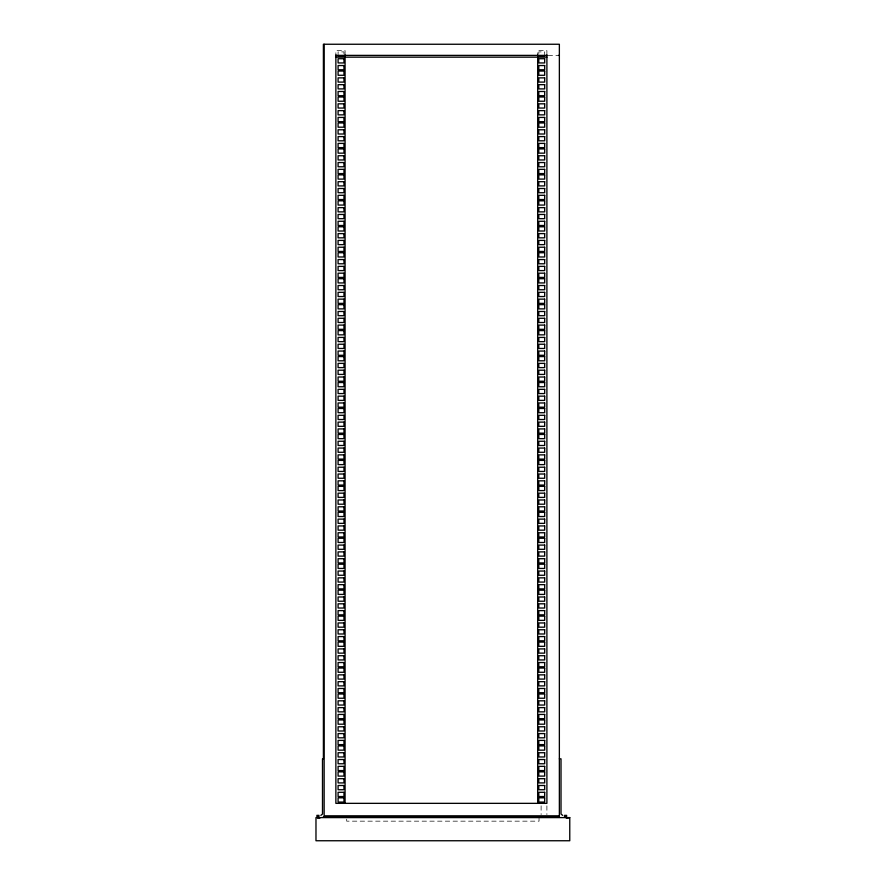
<?xml version="1.0" encoding="UTF-8"?>
<svg xmlns="http://www.w3.org/2000/svg" width="885" height="885" viewBox="0 0 885 885"><rect width="100%" height="100%" fill="white"/><g stroke="black" fill="none" stroke-linecap="round" stroke-linejoin="round"><path stroke-width="0.66" stroke-dasharray="4.42 3.32" d="M548.147 55.379L558.125 55.379M546.897 54.759L546.897 50.622L537.682 50.622L537.682 54.759M546.897 805.848L546.897 814.576M544.673 56.142L544.673 51.905L538.799 51.905L538.799 54.018M541.111 805.848L541.111 814.576M539.042 817.596L539.042 821.158L346.699 821.158L346.699 817.596M345.084 54.759L345.084 50.622L335.869 50.622L335.869 54.759M343.966 54.018L343.966 51.905L338.092 51.905L338.092 56.142"/><path stroke-width="1.33" d="M320.846 815.373L322.494 814.034L322.494 758.832M335.869 55.379L546.897 55.379M558.49 55.379L559.364 55.379M338.092 56.142L343.966 56.142M538.799 56.142L544.673 56.142M335.869 57.16L546.897 57.16M559.364 758.832L561.013 758.832L561.013 814.034L562.661 815.373M316.775 815.373L319.098 815.373M564.409 815.373L566.743 815.373M559.364 815.815L324.142 815.815L324.142 44.25M316.775 816.711L319.098 816.711M323.401 816.711L559.364 816.711L559.364 44.25L323.401 44.25L323.401 759.109M564.409 816.711L566.743 816.711M317.472 818.039L319.939 818.039M566.201 818.039L568.424 818.039M546.897 54.759L546.897 803.348L335.869 803.348L335.869 54.759M537.682 54.759L537.682 803.348M345.084 54.759L345.084 803.348M343.966 58.72L338.092 58.72L338.092 62.946L343.966 62.946L343.966 58.72M544.673 58.72L538.799 58.72L538.799 62.946L544.673 62.946L544.673 58.72M343.966 65.534L338.092 65.534L338.092 69.76L343.966 69.76L343.966 65.534M544.673 65.534L538.799 65.534L538.799 69.76L544.673 69.76L544.673 65.534M343.966 71.054L338.092 71.054L338.092 75.28L343.966 75.28L343.966 71.054M544.673 71.054L538.799 71.054L538.799 75.28L544.673 75.28L544.673 71.054M343.966 77.869L338.092 77.869L338.092 82.095L343.966 82.095L343.966 77.869M544.673 77.869L538.799 77.869L538.799 82.095L544.673 82.095L544.673 77.869M343.966 84.672L338.092 84.672L338.092 88.909L343.966 88.909L343.966 84.672M544.673 84.672L538.799 84.672L538.799 88.909L544.673 88.909L544.673 84.672M343.966 91.487L338.092 91.487L338.092 95.713L343.966 95.713L343.966 91.487M544.673 91.487L538.799 91.487L538.799 95.713L544.673 95.713L544.673 91.487M343.966 97.007L338.092 97.007L338.092 101.233L343.966 101.233L343.966 97.007M544.673 97.007L538.799 97.007L538.799 101.233L544.673 101.233L544.673 97.007M343.966 103.822L338.092 103.822L338.092 108.047L343.966 108.047L343.966 103.822M544.673 103.822L538.799 103.822L538.799 108.047L544.673 108.047L544.673 103.822M343.966 110.636L338.092 110.636L338.092 114.862L343.966 114.862L343.966 110.636M544.673 110.636L538.799 110.636L538.799 114.862L544.673 114.862L544.673 110.636M343.966 117.439L338.092 117.439L338.092 121.676L343.966 121.676L343.966 117.439M544.673 117.439L538.799 117.439L538.799 121.676L544.673 121.676L544.673 117.439M343.966 122.96L338.092 122.96L338.092 127.197L343.966 127.197L343.966 122.96M544.673 122.96L538.799 122.96L538.799 127.197L544.673 127.197L544.673 122.96M343.966 129.774L338.092 129.774L338.092 134.011L343.966 134.011L343.966 129.774M544.673 129.774L538.799 129.774L538.799 134.011L544.673 134.011L544.673 129.774M343.966 136.589L338.092 136.589L338.092 140.815L343.966 140.815L343.966 136.589M544.673 136.589L538.799 136.589L538.799 140.815L544.673 140.815L544.673 136.589M343.966 143.403L338.092 143.403L338.092 147.629L343.966 147.629L343.966 143.403M544.673 143.403L538.799 143.403L538.799 147.629L544.673 147.629L544.673 143.403M343.966 148.923L338.092 148.923L338.092 153.149L343.966 153.149L343.966 148.923M544.673 148.923L538.799 148.923L538.799 153.149L544.673 153.149L544.673 148.923M343.966 155.738L338.092 155.738L338.092 159.964L343.966 159.964L343.966 155.738M544.673 155.738L538.799 155.738L538.799 159.964L544.673 159.964L544.673 155.738M343.966 162.541L338.092 162.541L338.092 166.778L343.966 166.778L343.966 162.541M544.673 162.541L538.799 162.541L538.799 166.778L544.673 166.778L544.673 162.541M343.966 169.356L338.092 169.356L338.092 173.582L343.966 173.582L343.966 169.356M544.673 169.356L538.799 169.356L538.799 173.582L544.673 173.582L544.673 169.356M343.966 174.876L338.092 174.876L338.092 179.102L343.966 179.102L343.966 174.876M544.673 174.876L538.799 174.876L538.799 179.102L544.673 179.102L544.673 174.876M343.966 181.691L338.092 181.691L338.092 185.916L343.966 185.916L343.966 181.691M544.673 181.691L538.799 181.691L538.799 185.916L544.673 185.916L544.673 181.691M343.966 188.505L338.092 188.505L338.092 192.731L343.966 192.731L343.966 188.505M544.673 188.505L538.799 188.505L538.799 192.731L544.673 192.731L544.673 188.505M343.966 195.308L338.092 195.308L338.092 199.545L343.966 199.545L343.966 195.308M544.673 195.308L538.799 195.308L538.799 199.545L544.673 199.545L544.673 195.308M343.966 200.829L338.092 200.829L338.092 205.066L343.966 205.066L343.966 200.829M544.673 200.829L538.799 200.829L538.799 205.066L544.673 205.066L544.673 200.829M343.966 207.643L338.092 207.643L338.092 211.88L343.966 211.88L343.966 207.643M544.673 207.643L538.799 207.643L538.799 211.88L544.673 211.88L544.673 207.643M343.966 214.458L338.092 214.458L338.092 218.684L343.966 218.684L343.966 214.458M544.673 214.458L538.799 214.458L538.799 218.684L544.673 218.684L544.673 214.458M343.966 221.272L338.092 221.272L338.092 225.498L343.966 225.498L343.966 221.272M544.673 221.272L538.799 221.272L538.799 225.498L544.673 225.498L544.673 221.272M343.966 226.792L338.092 226.792L338.092 231.018L343.966 231.018L343.966 226.792M544.673 226.792L538.799 226.792L538.799 231.018L544.673 231.018L544.673 226.792M343.966 233.607L338.092 233.607L338.092 237.833L343.966 237.833L343.966 233.607M544.673 233.607L538.799 233.607L538.799 237.833L544.673 237.833L544.673 233.607M343.966 240.41L338.092 240.41L338.092 244.647L343.966 244.647L343.966 240.41M544.673 240.41L538.799 240.41L538.799 244.647L544.673 244.647L544.673 240.41M343.966 247.225L338.092 247.225L338.092 251.451L343.966 251.451L343.966 247.225M544.673 247.225L538.799 247.225L538.799 251.451L544.673 251.451L544.673 247.225M343.966 252.745L338.092 252.745L338.092 256.982L343.966 256.982L343.966 252.745M544.673 252.745L538.799 252.745L538.799 256.982L544.673 256.982L544.673 252.745M343.966 259.559L338.092 259.559L338.092 263.785L343.966 263.785L343.966 259.559M544.673 259.559L538.799 259.559L538.799 263.785L544.673 263.785L544.673 259.559M343.966 266.374L338.092 266.374L338.092 270.6L343.966 270.6L343.966 266.374M544.673 266.374L538.799 266.374L538.799 270.6L544.673 270.6L544.673 266.374M343.966 273.177L338.092 273.177L338.092 277.414L343.966 277.414L343.966 273.177M544.673 273.177L538.799 273.177L538.799 277.414L544.673 277.414L544.673 273.177M343.966 278.709L338.092 278.709L338.092 282.934L343.966 282.934L343.966 278.709M544.673 278.709L538.799 278.709L538.799 282.934L544.673 282.934L544.673 278.709M343.966 285.512L338.092 285.512L338.092 289.749L343.966 289.749L343.966 285.512M544.673 285.512L538.799 285.512L538.799 289.749L544.673 289.749L544.673 285.512M343.966 292.327L338.092 292.327L338.092 296.552L343.966 296.552L343.966 292.327M544.673 292.327L538.799 292.327L538.799 296.552L544.673 296.552L544.673 292.327M343.966 299.141L338.092 299.141L338.092 303.367L343.966 303.367L343.966 299.141M544.673 299.141L538.799 299.141L538.799 303.367L544.673 303.367L544.673 299.141M343.966 304.661L338.092 304.661L338.092 308.887L343.966 308.887L343.966 304.661M544.673 304.661L538.799 304.661L538.799 308.887L544.673 308.887L544.673 304.661M343.966 311.476L338.092 311.476L338.092 315.702L343.966 315.702L343.966 311.476M544.673 311.476L538.799 311.476L538.799 315.702L544.673 315.702L544.673 311.476M343.966 318.279L338.092 318.279L338.092 322.516L343.966 322.516L343.966 318.279M544.673 318.279L538.799 318.279L538.799 322.516L544.673 322.516L544.673 318.279M343.966 325.094L338.092 325.094L338.092 329.32L343.966 329.32L343.966 325.094M544.673 325.094L538.799 325.094L538.799 329.32L544.673 329.32L544.673 325.094M343.966 330.614L338.092 330.614L338.092 334.851L343.966 334.851L343.966 330.614M544.673 330.614L538.799 330.614L538.799 334.851L544.673 334.851L544.673 330.614M343.966 337.428L338.092 337.428L338.092 341.654L343.966 341.654L343.966 337.428M544.673 337.428L538.799 337.428L538.799 341.654L544.673 341.654L544.673 337.428M343.966 344.243L338.092 344.243L338.092 348.469L343.966 348.469L343.966 344.243M544.673 344.243L538.799 344.243L538.799 348.469L544.673 348.469L544.673 344.243M343.966 351.046L338.092 351.046L338.092 355.283L343.966 355.283L343.966 351.046M544.673 351.046L538.799 351.046L538.799 355.283L544.673 355.283L544.673 351.046M343.966 356.578L338.092 356.578L338.092 360.803L343.966 360.803L343.966 356.578M544.673 356.578L538.799 356.578L538.799 360.803L544.673 360.803L544.673 356.578M343.966 363.381L338.092 363.381L338.092 367.618L343.966 367.618L343.966 363.381M544.673 363.381L538.799 363.381L538.799 367.618L544.673 367.618L544.673 363.381M343.966 370.195L338.092 370.195L338.092 374.421L343.966 374.421L343.966 370.195M544.673 370.195L538.799 370.195L538.799 374.421L544.673 374.421L544.673 370.195M343.966 377.01L338.092 377.01L338.092 381.236L343.966 381.236L343.966 377.01M544.673 377.01L538.799 377.01L538.799 381.236L544.673 381.236L544.673 377.01M343.966 382.53L338.092 382.53L338.092 386.756L343.966 386.756L343.966 382.53M544.673 382.53L538.799 382.53L538.799 386.756L544.673 386.756L544.673 382.53M343.966 389.345L338.092 389.345L338.092 393.571L343.966 393.571L343.966 389.345M544.673 389.345L538.799 389.345L538.799 393.571L544.673 393.571L544.673 389.345M343.966 396.148L338.092 396.148L338.092 400.385L343.966 400.385L343.966 396.148M544.673 396.148L538.799 396.148L538.799 400.385L544.673 400.385L544.673 396.148M343.966 402.963L338.092 402.963L338.092 407.188L343.966 407.188L343.966 402.963M544.673 402.963L538.799 402.963L538.799 407.188L544.673 407.188L544.673 402.963M343.966 408.483L338.092 408.483L338.092 412.72L343.966 412.72L343.966 408.483M544.673 408.483L538.799 408.483L538.799 412.72L544.673 412.72L544.673 408.483M343.966 415.297L338.092 415.297L338.092 419.523L343.966 419.523L343.966 415.297M544.673 415.297L538.799 415.297L538.799 419.523L544.673 419.523L544.673 415.297M343.966 422.112L338.092 422.112L338.092 426.338L343.966 426.338L343.966 422.112M544.673 422.112L538.799 422.112L538.799 426.338L544.673 426.338L544.673 422.112M343.966 428.915L338.092 428.915L338.092 433.152L343.966 433.152L343.966 428.915M544.673 428.915L538.799 428.915L538.799 433.152L544.673 433.152L544.673 428.915M343.966 434.447L338.092 434.447L338.092 438.672L343.966 438.672L343.966 434.447M544.673 434.447L538.799 434.447L538.799 438.672L544.673 438.672L544.673 434.447M343.966 441.25L338.092 441.25L338.092 445.487L343.966 445.487L343.966 441.25M544.673 441.25L538.799 441.25L538.799 445.487L544.673 445.487L544.673 441.25M343.966 448.064L338.092 448.064L338.092 452.29L343.966 452.29L343.966 448.064M544.673 448.064L538.799 448.064L538.799 452.29L544.673 452.29L544.673 448.064M343.966 454.879L338.092 454.879L338.092 459.105L343.966 459.105L343.966 454.879M544.673 454.879L538.799 454.879L538.799 459.105L544.673 459.105L544.673 454.879M343.966 460.399L338.092 460.399L338.092 464.625L343.966 464.625L343.966 460.399M544.673 460.399L538.799 460.399L538.799 464.625L544.673 464.625L544.673 460.399M343.966 467.214L338.092 467.214L338.092 471.44L343.966 471.44L343.966 467.214M544.673 467.214L538.799 467.214L538.799 471.44L544.673 471.44L544.673 467.214M343.966 474.017L338.092 474.017L338.092 478.254L343.966 478.254L343.966 474.017M544.673 474.017L538.799 474.017L538.799 478.254L544.673 478.254L544.673 474.017M343.966 480.832L338.092 480.832L338.092 485.069L343.966 485.069L343.966 480.832M544.673 480.832L538.799 480.832L538.799 485.069L544.673 485.069L544.673 480.832M343.966 486.352L338.092 486.352L338.092 490.589L343.966 490.589L343.966 486.352M544.673 486.352L538.799 486.352L538.799 490.589L544.673 490.589L544.673 486.352M343.966 493.166L338.092 493.166L338.092 497.392L343.966 497.392L343.966 493.166M544.673 493.166L538.799 493.166L538.799 497.392L544.673 497.392L544.673 493.166M343.966 499.981L338.092 499.981L338.092 504.207L343.966 504.207L343.966 499.981M544.673 499.981L538.799 499.981L538.799 504.207L544.673 504.207L544.673 499.981M343.966 506.795L338.092 506.795L338.092 511.021L343.966 511.021L343.966 506.795M544.673 506.795L538.799 506.795L538.799 511.021L544.673 511.021L544.673 506.795M343.966 512.315L338.092 512.315L338.092 516.541L343.966 516.541L343.966 512.315M544.673 512.315L538.799 512.315L538.799 516.541L544.673 516.541L544.673 512.315M343.966 519.119L338.092 519.119L338.092 523.356L343.966 523.356L343.966 519.119M544.673 519.119L538.799 519.119L538.799 523.356L544.673 523.356L544.673 519.119M343.966 525.933L338.092 525.933L338.092 530.159L343.966 530.159L343.966 525.933M544.673 525.933L538.799 525.933L538.799 530.159L544.673 530.159L544.673 525.933M343.966 532.748L338.092 532.748L338.092 536.974L343.966 536.974L343.966 532.748M544.673 532.748L538.799 532.748L538.799 536.974L544.673 536.974L544.673 532.748M343.966 538.268L338.092 538.268L338.092 542.494L343.966 542.494L343.966 538.268M544.673 538.268L538.799 538.268L538.799 542.494L544.673 542.494L544.673 538.268M343.966 545.083L338.092 545.083L338.092 549.308L343.966 549.308L343.966 545.083M544.673 545.083L538.799 545.083L538.799 549.308L544.673 549.308L544.673 545.083M343.966 551.886L338.092 551.886L338.092 556.123L343.966 556.123L343.966 551.886M544.673 551.886L538.799 551.886L538.799 556.123L544.673 556.123L544.673 551.886M343.966 558.701L338.092 558.701L338.092 562.937L343.966 562.937L343.966 558.701M544.673 558.701L538.799 558.701L538.799 562.937L544.673 562.937L544.673 558.701M343.966 564.221L338.092 564.221L338.092 568.458L343.966 568.458L343.966 564.221M544.673 564.221L538.799 564.221L538.799 568.458L544.673 568.458L544.673 564.221M343.966 571.035L338.092 571.035L338.092 575.261L343.966 575.261L343.966 571.035M544.673 571.035L538.799 571.035L538.799 575.261L544.673 575.261L544.673 571.035M343.966 577.85L338.092 577.85L338.092 582.076L343.966 582.076L343.966 577.85M544.673 577.85L538.799 577.85L538.799 582.076L544.673 582.076L544.673 577.85M343.966 584.664L338.092 584.664L338.092 588.89L343.966 588.89L343.966 584.664M544.673 584.664L538.799 584.664L538.799 588.89L544.673 588.89L544.673 584.664M343.966 590.184L338.092 590.184L338.092 594.41L343.966 594.41L343.966 590.184M544.673 590.184L538.799 590.184L538.799 594.41L544.673 594.41L544.673 590.184M343.966 596.988L338.092 596.988L338.092 601.225L343.966 601.225L343.966 596.988M544.673 596.988L538.799 596.988L538.799 601.225L544.673 601.225L544.673 596.988M343.966 603.802L338.092 603.802L338.092 608.028L343.966 608.028L343.966 603.802M544.673 603.802L538.799 603.802L538.799 608.028L544.673 608.028L544.673 603.802M343.966 610.617L338.092 610.617L338.092 614.843L343.966 614.843L343.966 610.617M544.673 610.617L538.799 610.617L538.799 614.843L544.673 614.843L544.673 610.617M343.966 616.137L338.092 616.137L338.092 620.363L343.966 620.363L343.966 616.137M544.673 616.137L538.799 616.137L538.799 620.363L544.673 620.363L544.673 616.137M343.966 622.952L338.092 622.952L338.092 627.177L343.966 627.177L343.966 622.952M544.673 622.952L538.799 622.952L538.799 627.177L544.673 627.177L544.673 622.952M343.966 629.755L338.092 629.755L338.092 633.992L343.966 633.992L343.966 629.755M544.673 629.755L538.799 629.755L538.799 633.992L544.673 633.992L544.673 629.755M343.966 636.569L338.092 636.569L338.092 640.806L343.966 640.806L343.966 636.569M544.673 636.569L538.799 636.569L538.799 640.806L544.673 640.806L544.673 636.569M343.966 642.09L338.092 642.09L338.092 646.327L343.966 646.327L343.966 642.09M544.673 642.09L538.799 642.09L538.799 646.327L544.673 646.327L544.673 642.09M343.966 648.904L338.092 648.904L338.092 653.13L343.966 653.13L343.966 648.904M544.673 648.904L538.799 648.904L538.799 653.13L544.673 653.13L544.673 648.904M343.966 655.719L338.092 655.719L338.092 659.944L343.966 659.944L343.966 655.719M544.673 655.719L538.799 655.719L538.799 659.944L544.673 659.944L544.673 655.719M343.966 662.533L338.092 662.533L338.092 666.759L343.966 666.759L343.966 662.533M544.673 662.533L538.799 662.533L538.799 666.759L544.673 666.759L544.673 662.533M343.966 668.053L338.092 668.053L338.092 672.279L343.966 672.279L343.966 668.053M544.673 668.053L538.799 668.053L538.799 672.279L544.673 672.279L544.673 668.053M343.966 674.857L338.092 674.857L338.092 679.094L343.966 679.094L343.966 674.857M544.673 674.857L538.799 674.857L538.799 679.094L544.673 679.094L544.673 674.857M343.966 681.671L338.092 681.671L338.092 685.897L343.966 685.897L343.966 681.671M544.673 681.671L538.799 681.671L538.799 685.897L544.673 685.897L544.673 681.671M343.966 688.486L338.092 688.486L338.092 692.712L343.966 692.712L343.966 688.486M544.673 688.486L538.799 688.486L538.799 692.712L544.673 692.712L544.673 688.486M343.966 694.006L338.092 694.006L338.092 698.232L343.966 698.232L343.966 694.006M544.673 694.006L538.799 694.006L538.799 698.232L544.673 698.232L544.673 694.006M343.966 700.82L338.092 700.82L338.092 705.046L343.966 705.046L343.966 700.82M544.673 700.82L538.799 700.82L538.799 705.046L544.673 705.046L544.673 700.82M343.966 707.624L338.092 707.624L338.092 711.861L343.966 711.861L343.966 707.624M544.673 707.624L538.799 707.624L538.799 711.861L544.673 711.861L544.673 707.624M343.966 714.438L338.092 714.438L338.092 718.675L343.966 718.675L343.966 714.438M544.673 714.438L538.799 714.438L538.799 718.675L544.673 718.675L544.673 714.438M343.966 719.959L338.092 719.959L338.092 724.195L343.966 724.195L343.966 719.959M544.673 719.959L538.799 719.959L538.799 724.195L544.673 724.195L544.673 719.959M343.966 726.773L338.092 726.773L338.092 730.999L343.966 730.999L343.966 726.773M544.673 726.773L538.799 726.773L538.799 730.999L544.673 730.999L544.673 726.773M343.966 733.588L338.092 733.588L338.092 737.813L343.966 737.813L343.966 733.588M544.673 733.588L538.799 733.588L538.799 737.813L544.673 737.813L544.673 733.588M343.966 740.402L338.092 740.402L338.092 744.628L343.966 744.628L343.966 740.402M544.673 740.402L538.799 740.402L538.799 744.628L544.673 744.628L544.673 740.402M343.966 745.922L338.092 745.922L338.092 750.148L343.966 750.148L343.966 745.922M544.673 745.922L538.799 745.922L538.799 750.148L544.673 750.148L544.673 745.922M343.966 752.726L338.092 752.726L338.092 756.963L343.966 756.963L343.966 752.726M544.673 752.726L538.799 752.726L538.799 756.963L544.673 756.963L544.673 752.726M343.966 759.54L338.092 759.54L338.092 763.766L343.966 763.766L343.966 759.54M544.673 759.54L538.799 759.54L538.799 763.766L544.673 763.766L544.673 759.54M343.966 766.355L338.092 766.355L338.092 770.581L343.966 770.581L343.966 766.355M544.673 766.355L538.799 766.355L538.799 770.581L544.673 770.581L544.673 766.355M343.966 771.875L338.092 771.875L338.092 776.101L343.966 776.101L343.966 771.875M544.673 771.875L538.799 771.875L538.799 776.101L544.673 776.101L544.673 771.875M343.966 778.689L338.092 778.689L338.092 782.915L343.966 782.915L343.966 778.689M544.673 778.689L538.799 778.689L538.799 782.915L544.673 782.915L544.673 778.689M343.966 785.493L338.092 785.493L338.092 789.73L343.966 789.73L343.966 785.493M544.673 785.493L538.799 785.493L538.799 789.73L544.673 789.73L544.673 785.493M343.966 792.307L338.092 792.307L338.092 796.544L343.966 796.544L343.966 792.307M544.673 792.307L538.799 792.307L538.799 796.544L544.673 796.544L544.673 792.307M343.966 797.827L338.092 797.827L338.092 802.064L343.966 802.064L343.966 797.827M544.673 797.827L538.799 797.827L538.799 802.064L544.673 802.064L544.673 797.827M569.763 817.596L315.978 817.596L315.978 840.75L569.763 840.75L569.763 817.596"/></g></svg>
